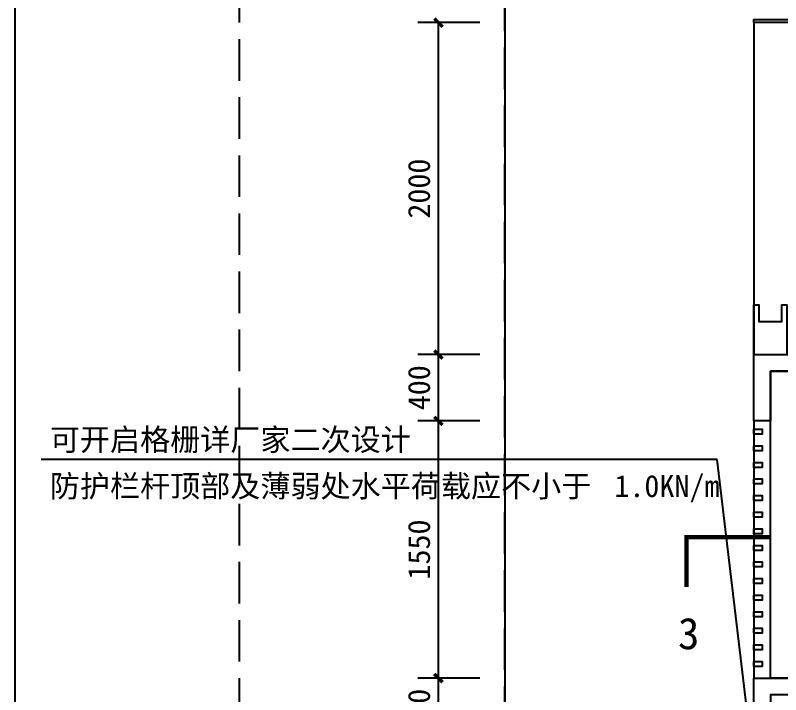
# Model space of a CAD drawing. Extents: x -10817 to 167545, y 26551 to 157048.
# Drawn here: x 25133 to 29746, y 125224 to 129318 of the extents above; entities that cross this region are included whole.
import ezdxf
from ezdxf.xclip import XClip

# ---------------------------------------------------------------- set-up
doc = ezdxf.new("R2010")
doc.units = 0
doc.header["$LTSCALE"] = 1000
doc.header["$MEASUREMENT"] = 0
doc.header["$XCLIPFRAME"] = 0
doc.linetypes.add('DASH', pattern=[0.35, 0.25, -0.1])
doc.layers.get('Defpoints').update_dxf_attribs({"color": 30, "linetype": 'DASH'})
for name, color, linetype in [('125-北侧门头$0$125-北侧门头$0$A-00-HX-113-wall-01Y$0$HRAL', 31, 'Continuous'), ('125-北侧门头$0$125-北侧门头$0$A-DRAN-SYMB', 243, 'Continuous'), ('125-北侧门头$0$125-北侧门头$0$A-FLOR-UNDR', 177, 'Continuous'), ('125-北侧门头$0$125-北侧门头$0$造甲村-建筑200户型底图$0$A-FURN', 8, 'Continuous'), ('A-ANNO-DIMS', 3, 'Continuous'), ('A-ANNO-NOTE', 3, 'Continuous'), ('A-ANNO-SYMB', 3, 'Continuous'), ('A-ANNO-TEXT', 7, 'Continuous')]:
    doc.layers.add(name, color=color, linetype=linetype)
doc.styles.add('_TCH_DIM', font='')
doc.styles.add('_TCH_DIM_T3', font='')
doc.styles.add('_TCH_LABEL', font='')
doc.styles.get('_TCH_DIM').set_extended_font_data('SimSun')
doc.styles.get('_TCH_DIM_T3').set_extended_font_data('SimSun')
doc.styles.get('_TCH_LABEL').set_extended_font_data('SimSun')
doc.dimstyles.new('_TCH_ARCH&&50', dxfattribs={"dimtxt": 132.911392, "dimasz": 50, "dimexe": 125, "dimexo": 150, "dimgap": 50, "dimtad": 1, "dimdec": 0, "dimzin": 0, "dimdsep": 46, "dimtxsty": '_TCH_DIM_T3', "dimblk": 'ARCHTICK', "dimcen": 0.09, "dimclrt": 7, "dimazin": 2, "dimtfac": 1, "dimtdec": 0, "dimtix": 1, "dimtmove": 2, "dimatfit": 3, "dimfxl": 50, "dimtolj": 1, "dimtzin": 0, "dimarcsym": 0})

# ---------------------------------------------------------------- blocks, each defined once
blk = doc.blocks.new('125-北侧门头$0$125-北侧门头$0$DDDA$C0A4D4CDB')
at = {"color": 0}
for p, q in [((193.3, 556.5), (117.4, 469)), ((193.3, 556.5), (269.2, 469)), ((117.4, 469), (166.5, 480.6)), ((166.5, 480.6), (166.5, 426.2)), ((220.1, 480.6), (220.1, 426.2)), ((269.2, 469), (220.1, 480.6)), ((166.5, 426.2), (193.3, 459.5)), ((220.1, 426.2), (193.3, 459.5)), ((0, 0), (0, 370)), ((0, 370), (995, 370)), ((75.1, 408.7), (311.5, 408.7)), ((995, 370), (995, 0)), ((995, 57.2), (1037.4, 57.2)), ((1037.4, 57.2), (1037.4, 20.2)), ((995, 0), (0, 0)), ((1037.4, 20.2), (995, 20.2))]:
    blk.add_line(p, q, dxfattribs=at)
for centre, start_param, end_param in [((75.1, 370), 0.785398, 2.356194), ((311.5, 370), 5.497787, 7.068583)]:
    blk.add_ellipse(centre, major_axis=(27.3, 27.3), ratio=1, start_param=start_param, end_param=end_param, dxfattribs=at)
blk = doc.blocks.new('125-北侧门头')
at = {"layer": '125-北侧门头$0$125-北侧门头$0$A-DRAN-SYMB'}
h = blk.add_hatch(dxfattribs=at)
h.set_pattern_fill('ANSI31', color=256, scale=5, angle=270, style=0)
h.set_pattern_definition([(315, (-58418.732, -6432.753), (5.6126601, 5.6126601), [])])
edge = h.paths.add_edge_path()
edge.add_arc((3900, -1850), 25, 0, 360)
at = {"layer": '125-北侧门头$0$125-北侧门头$0$A-00-HX-113-wall-01Y$0$HRAL'}
for points in [[(4150, 2300), (4150, 2320), (-300, 2320), (-300, 2300)], [(2400, 300), (2400, 500), (2380, 500), (2350, 350), (2350, 300)], [(3920, 400), (3910, 400), (3910, 380), (3880, 380), (3880, 400), (3870, 400), (3870, 350), (3820, 350), (3820, 400), (3810, 400), (3810, 380), (3780, 380), (3780, 400), (3770, 400), (3770, 350), (3720, 350), (3720, 400), (3710, 400), (3710, 380), (3680, 380), (3680, 400), (3670, 400), (3670, 350), (3620, 350), (3620, 400), (3610, 400), (3610, 380), (3580, 380), (3580, 400), (3570, 400), (3570, 350), (3520, 350), (3520, 400), (3510, 400), (3510, 380), (3480, 380), (3480, 400), (3470, 400), (3470, 350), (2850, 350), (2850, 400), (2840, 400), (2840, 380), (2810, 380), (2810, 400), (2800, 400), (2800, 350), (2750, 350), (2750, 400), (2740, 400), (2740, 380), (2710, 380), (2710, 400), (2700, 400), (2700, 350), (2650, 350), (2650, 400), (2640, 400), (2640, 380), (2610, 380), (2610, 400), (2600, 400), (2600, 350), (2550, 350), (2550, 400), (2540, 400), (2540, 380), (2510, 380), (2510, 400), (2500, 400), (2500, 350), (2450, 350), (2450, 400), (2440, 400), (2440, 380), (2410, 380), (2410, 400), (2400, 400)], [(-200, 300), (-300, 300), (-300, -1800)], [(-200.7, 300), (450, 300), (450, 200), (-200.7, 200)], [(-200.7, 300), (-200.7, 200)], [(4048.5, -100), (4148.7, -100), (4148.7, 300), (2350, 300), (2350, 200), (4048.5, 200), (4048.5, 200), (4048.5, -100)], [(4148.7, -100), (4148.7, -1650)], [(2999.3, -1750), (4048.5, -1750), (4048.5, -2050), (4148.7, -2050), (4148.7, -1650), (2999.3, -1650)], [(-450, -1850), (-450, -1850), (-450, -1830), (-300, -1800), (-300, -1800)], [(-450, -1850), (-450, -1860), (-430, -1860), (-430, -1890), (-450, -1890), (-450, -1900), (-400, -1900), (-400, -1950), (-450, -1950), (-450, -1960), (-430, -1960), (-430, -1990), (-450, -1990), (-450, -2000), (-400, -2000), (-400, -2050), (-450, -2050)], [(-450, -2050), (-450, -2060), (-430, -2060), (-430, -2090), (-450, -2090), (-450, -2100), (-400, -2100), (-400, -2150), (-450, -2150), (-450, -2160), (-430, -2160), (-430, -2190), (-450, -2190), (-450, -2200), (-400, -2200), (-400, -2250), (-450, -2250), (-450, -2260), (-430, -2260), (-430, -2290), (-450, -2290), (-450, -2300), (-400, -2300), (-400, -2350), (-450, -2350), (-450, -2360), (-430, -2360), (-430, -2390), (-450, -2390), (-450, -2400), (-400, -2400), (-400, -2450), (-450, -2450), (-450, -2460), (-430, -2460), (-430, -2490), (-450, -2490), (-450, -2500), (-400, -2500), (-400, -2550), (-450, -2550)], [(4148.7, -2050), (4148.7, -3100)], [(-450, -2550), (-450, -2560), (-430, -2560), (-430, -2590), (-450, -2590), (-450, -2600), (-400, -2600), (-400, -2650), (-450, -2650), (-450, -2660), (-430, -2660), (-430, -2690), (-450, -2690), (-450, -2700), (-400, -2700), (-400, -2750), (-450, -2750), (-450, -2760), (-430, -2760), (-430, -2790), (-450, -2790), (-450, -2800)], [(-450, -2800), (-400, -2800), (-400, -3400)], [(4048.5, -3400), (4048.5, -3100), (4148.7, -3100), (4148.7, -3400)]]:
    blk.add_lwpolyline(points, dxfattribs=at)
for points in [[(-300, 2300), (4150, 2300), (4150, 300), (-300, 300)], [(4148.7, -180), (4148.7, -150), (4098.7, -150), (4098.6, -180)], [(4148.7, -280), (4148.7, -250), (4098.7, -250), (4098.6, -280)], [(4148.7, -380), (4148.7, -350), (4098.7, -350), (4098.6, -380)], [(4148.7, -480), (4148.7, -450), (4098.7, -450), (4098.6, -480)], [(4148.7, -580), (4148.7, -550), (4098.7, -550), (4098.6, -580)], [(4148.7, -680), (4148.7, -650), (4098.7, -650), (4098.6, -680)], [(4148.7, -780), (4148.7, -750), (4098.7, -750), (4098.6, -780)], [(4148.7, -880), (4148.7, -850), (4098.7, -850), (4098.6, -880)], [(4148.7, -980), (4148.7, -950), (4098.7, -950), (4098.6, -980)], [(4148.7, -1080), (4148.7, -1050), (4098.7, -1050), (4098.6, -1080)], [(4148.7, -1180), (4148.7, -1150), (4098.7, -1150), (4098.6, -1180)], [(4148.7, -1280), (4148.7, -1250), (4098.7, -1250), (4098.6, -1280)], [(4148.7, -1380), (4148.7, -1350), (4098.7, -1350), (4098.6, -1380)], [(4148.7, -1480), (4148.7, -1450), (4098.7, -1450), (4098.6, -1480)], [(4148.7, -1580), (4148.7, -1550), (4098.7, -1550), (4098.6, -1580)], [(4148.7, -2130), (4148.7, -2100), (4098.7, -2100), (4098.6, -2130)], [(4148.7, -2230), (4148.7, -2200), (4098.7, -2200), (4098.6, -2230)], [(4148.7, -2330), (4148.7, -2300), (4098.7, -2300), (4098.6, -2330)], [(4148.7, -2430), (4148.7, -2400), (4098.7, -2400), (4098.6, -2430)], [(4148.7, -2530), (4148.7, -2500), (4098.7, -2500), (4098.6, -2530)], [(4148.7, -2630), (4148.7, -2600), (4098.7, -2600), (4098.6, -2630)], [(4148.7, -2730), (4148.7, -2700), (4098.7, -2700), (4098.6, -2730)], [(4148.7, -2830), (4148.7, -2800), (4098.7, -2800), (4098.6, -2830)], [(4148.7, -2930), (4148.7, -2900), (4098.7, -2900), (4098.6, -2930)], [(4148.7, -3030), (4148.7, -3000), (4098.7, -3000), (4098.6, -3030)]]:
    blk.add_lwpolyline(points, close=True, dxfattribs=at)
at = {"layer": '125-北侧门头$0$125-北侧门头$0$A-00-HX-113-wall-01Y$0$HRAL', "elevation": 0}
for points in [[(4150, 300), (4150, 600), (4120, 600), (4120, 500), (3980, 500), (3980, 600), (3950, 600), (3950, 300), (3920, 300)], [(3950, 450), (3920, 450), (3920, 300)]]:
    blk.add_lwpolyline(points, dxfattribs=at)
at = {"layer": '125-北侧门头$0$125-北侧门头$0$A-DRAN-SYMB'}
blk.add_circle((3900, -1850), 25, dxfattribs=at)
at = {"layer": '125-北侧门头$0$125-北侧门头$0$A-FLOR-UNDR'}
for points in [[(3000, -1650), (4048.5, -1650), (4048.5, 200), (3000, 200)], [(3000, -1650), (3748.5, -1650), (3748.5, -100), (3000, -100)]]:
    blk.add_lwpolyline(points, close=True, dxfattribs=at)
blk.add_lwpolyline([(2999.3, -1950), (3252.2, -329.7), (3748.5, -100)], dxfattribs=at)
at = {"layer": '125-北侧门头$0$125-北侧门头$0$造甲村-建筑200户型底图$0$A-FURN', "ltscale": 0.1, "extrusion": (0, 0, -1), "xscale": -1, "zscale": -1, "rotation": 90}
blk.add_blockref('125-北侧门头$0$125-北侧门头$0$DDDA$C0A4D4CDB', (-3329.7, -1858.4), dxfattribs=at)
blk = doc.blocks.new('125-核心筒-首层南入')
blk.add_blockref('125-北侧门头', (-1750, 10700))
blk = doc.blocks.new('_ArchTick')
at = {"color": 0, "linetype": 'ByBlock', "const_width": 0.4}
blk.add_lwpolyline([(-0.5, -0.5), (0.5, 0.5)], dxfattribs=at)
blk = doc.blocks.new('*D3254')
at = {"layer": 'A-ANNO-DIMS', "color": 0, "lineweight": -2, "transparency": 16777216}
for p, q in [((27933.1, 125323.5), (27558.1, 125323.5)), ((27683.1, 124923.5), (27683.1, 125323.5)), ((27933.1, 124923.5), (27558.1, 124923.5))]:
    blk.add_line(p, q, dxfattribs=at)
at = {"layer": 'Defpoints', "color": 0, "transparency": 16777216}
for p in [(27683.1, 125323.5), (28083.1, 125323.5), (28083.1, 124923.5)]:
    blk.add_point(p, dxfattribs=at)
at = {"layer": 'A-ANNO-DIMS', "color": 0, "lineweight": -2, "transparency": 16777216, "xscale": 50, "yscale": 50, "zscale": 50}
for p, rotation in [((27683.1, 125323.5), 90), ((27683.1, 124923.5), 270)]:
    blk.add_blockref('_ArchTick', p, dxfattribs=dict(at, rotation=rotation))
at = {"layer": 'A-ANNO-DIMS', "color": 7, "transparency": 16777216, "insert": (27566.7, 125123.5), "char_height": 132.91, "attachment_point": 5, "rotation": 90, "style": '_TCH_DIM_T3'}
blk.add_mtext('\\A1;400', dxfattribs=at)
blk = doc.blocks.new('*D3255')
at = {"layer": 'A-ANNO-DIMS', "color": 0, "lineweight": -2, "transparency": 16777216}
for p, q in [((27933.1, 126873.5), (27558.1, 126873.5)), ((27683.1, 125323.5), (27683.1, 126873.5)), ((27933.1, 125323.5), (27558.1, 125323.5))]:
    blk.add_line(p, q, dxfattribs=at)
at = {"layer": 'Defpoints', "color": 0, "transparency": 16777216}
for p in [(27683.1, 126873.5), (28083.1, 126873.5), (28083.1, 125323.5)]:
    blk.add_point(p, dxfattribs=at)
at = {"layer": 'A-ANNO-DIMS', "color": 0, "lineweight": -2, "transparency": 16777216, "xscale": 50, "yscale": 50, "zscale": 50}
for p, rotation in [((27683.1, 126873.5), 90), ((27683.1, 125323.5), 270)]:
    blk.add_blockref('_ArchTick', p, dxfattribs=dict(at, rotation=rotation))
at = {"layer": 'A-ANNO-DIMS', "color": 7, "transparency": 16777216, "insert": (27566.7, 126098.5), "char_height": 132.91, "attachment_point": 5, "rotation": 90, "style": '_TCH_DIM_T3'}
blk.add_mtext('\\A1;1550', dxfattribs=at)
blk = doc.blocks.new('*D3256')
at = {"layer": 'A-ANNO-DIMS', "color": 0, "lineweight": -2, "transparency": 16777216}
for p, q in [((27933.1, 127273.5), (27558.1, 127273.5)), ((27683.1, 126873.5), (27683.1, 127273.5)), ((27933.1, 126873.5), (27558.1, 126873.5))]:
    blk.add_line(p, q, dxfattribs=at)
at = {"layer": 'Defpoints', "color": 0, "transparency": 16777216}
for p in [(27683.1, 127273.5), (28083.1, 127273.5), (28083.1, 126873.5)]:
    blk.add_point(p, dxfattribs=at)
at = {"layer": 'A-ANNO-DIMS', "color": 0, "lineweight": -2, "transparency": 16777216, "xscale": 50, "yscale": 50, "zscale": 50}
for p, rotation in [((27683.1, 127273.5), 90), ((27683.1, 126873.5), 270)]:
    blk.add_blockref('_ArchTick', p, dxfattribs=dict(at, rotation=rotation))
at = {"layer": 'A-ANNO-DIMS', "color": 7, "transparency": 16777216, "insert": (27566.7, 127073.5), "char_height": 132.91, "attachment_point": 5, "rotation": 90, "style": '_TCH_DIM_T3'}
blk.add_mtext('\\A1;400', dxfattribs=at)
blk = doc.blocks.new('*D3257')
at = {"layer": 'A-ANNO-DIMS', "color": 0, "lineweight": -2, "transparency": 16777216}
for p, q in [((27933.1, 129273.5), (27558.1, 129273.5)), ((27683.1, 127273.5), (27683.1, 129273.5)), ((27933.1, 127273.5), (27558.1, 127273.5))]:
    blk.add_line(p, q, dxfattribs=at)
at = {"layer": 'Defpoints', "color": 0, "transparency": 16777216}
for p in [(27683.1, 129273.5), (28083.1, 129273.5), (28083.1, 127273.5)]:
    blk.add_point(p, dxfattribs=at)
at = {"layer": 'A-ANNO-DIMS', "color": 0, "lineweight": -2, "transparency": 16777216, "xscale": 50, "yscale": 50, "zscale": 50}
for p, rotation in [((27683.1, 129273.5), 90), ((27683.1, 127273.5), 270)]:
    blk.add_blockref('_ArchTick', p, dxfattribs=dict(at, rotation=rotation))
at = {"layer": 'A-ANNO-DIMS', "color": 7, "transparency": 16777216, "insert": (27566.7, 128273.5), "char_height": 132.91, "attachment_point": 5, "rotation": 90, "style": '_TCH_DIM_T3'}
blk.add_mtext('\\A1;2000', dxfattribs=at)

msp = doc.modelspace()

# ---------------------------------------------------------------- linework, layer by layer
msp.add_lwpolyline([(25133.1, 105498.4), (25133.1, 134198.4)])
at = {"layer": 'A-ANNO-NOTE'}
for p, q in [((29362.2, 126641.8), (25288.6, 126641.8)), ((29584.5, 124772.6), (29362.2, 126641.8))]:
    msp.add_line(p, q, dxfattribs=at)
at = {"layer": 'A-ANNO-SYMB'}
msp.add_lwpolyline([(28083.1, 129673.5), (28083.1, 119704.7), (28188.1, 119666.5), (27978.1, 119629.4), (28083.1, 119592.2), (28083.1, 109623.4)], dxfattribs=at)
at = {"layer": 'A-ANNO-SYMB', "const_width": 25}
msp.add_lwpolyline([(29177.8, 125872.5), (29177.8, 126172.5), (29677.8, 126172.5)], dxfattribs=at)
at = {"layer": 'Defpoints'}
for points in [[(36133.2, 131273.5), (26483.1, 131273.5), (26483.1, 108423.4), (36133.2, 108423.4)], [(28083.1, 129673.5), (34533.2, 129673.5), (34533.2, 109623.4), (28083.1, 109623.4)]]:
    msp.add_lwpolyline(points, close=True, dxfattribs=at)

# ---------------------------------------------------------------- block references
ref = msp.add_blockref('125-核心筒-首层南入', (31983.2, 116273.5), dxfattribs=dict(xscale=-1))
XClip(ref).set_block_clipping_path([(-2450.001355944, -6650.1452511974), (3900.0557166993, 13400.0000000014)])

# ---------------------------------------------------------------- texts
at = {"layer": 'A-ANNO-TEXT', "color": 7}
for s, height, style, p in [('可开启格栅详厂家二次设计', 132.911, '_TCH_DIM', (25341.1, 126694.3)), ('防护栏杆顶部及薄弱处水平荷载应不小于', 132.911, '_TCH_DIM', (25341.1, 126414.3)), ('1.0KN/m', 132.91, '_TCH_DIM', (28743.6, 126414.3)), ('3', 189.9, '_TCH_LABEL', (29126.6, 125497.5))]:
    msp.add_text(s, height=height, dxfattribs=dict(at, style=style)).set_placement(p)

# ---------------------------------------------------------------- dimensions: what is measured, and where the dimension line sits
at = {"layer": 'A-ANNO-DIMS'}
for p1, p2, picture, middle in [((28083.1, 127273.5), (28083.1, 129273.5), '*D3257', (27566.7, 128273.5)), ((28083.1, 126873.5), (28083.1, 127273.5), '*D3256', (27566.7, 127073.5)), ((28083.1, 125323.5), (28083.1, 126873.5), '*D3255', (27566.7, 126098.5)), ((28083.1, 124923.5), (28083.1, 125323.5), '*D3254', (27566.7, 125123.5))]:
    dim = msp.add_aligned_dim(p1=p1, p2=p2, distance=400, dimstyle='_TCH_ARCH&&50', dxfattribs=at)
    dim.commit()
    dim.dimension.update_dxf_attribs({"geometry": picture, "text_midpoint": middle})

doc.saveas('drawing.dxf')
